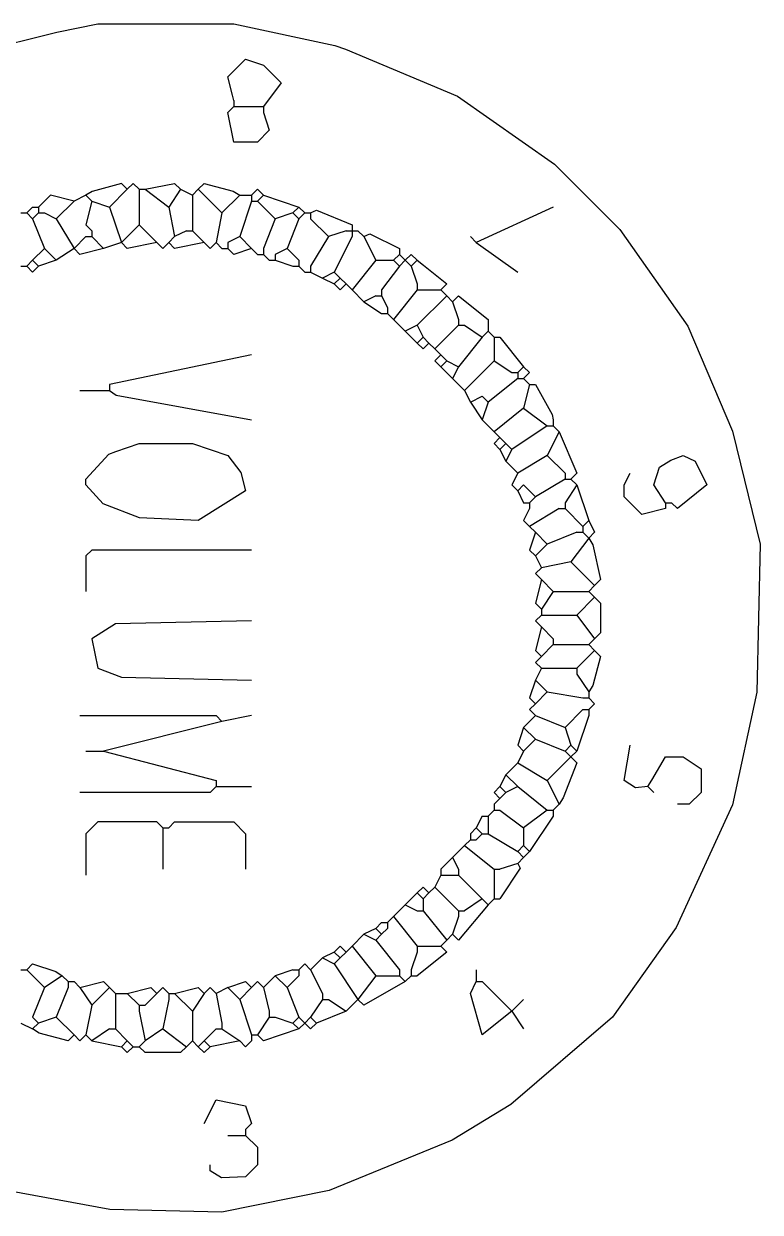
# Model space of a CAD drawing. Extents: x 49 to 882, y -9 to 1184.
# Drawn here: x 326.51 to 342.05, y 136.83 to 161.92 of the extents above; entities that cross this region are included whole.
import ezdxf

# ---------------------------------------------------------------- set-up
doc = ezdxf.new("R2010")
doc.units = 0
doc.layers.get('0').update_dxf_attribs({"linetype": 'CONTINUOUS'})
doc.layers.add('Hrdware', color=7, linetype='CONTINUOUS')

# ---------------------------------------------------------------- blocks, each defined once
blk = doc.blocks.new('*G22')
at = {"linetype": 'CONTINUOUS'}
for p, q in [((330.945819, 160.301105, -1), (330.945819, 160.176285, -1)), ((330.945819, 160.176285, -1), (331.070641, 160.176285, -1)), ((331.070641, 160.176285, -1), (331.445107, 160.176285, -1)), ((331.445107, 160.176285, -1), (331.569929, 160.176285, -1)), ((331.569929, 160.176285, -1), (331.569929, 160.051464, -1)), ((328.699023, 158.428801, -1), (328.324558, 158.05434, -1)), ((328.948667, 158.428801, -1), (329.073489, 158.428801, -1)), ((328.948667, 158.428801, -1), (328.948667, 158.303981, -1)), ((329.073489, 158.428801, -1), (329.572777, 158.05434, -1)), ((329.822421, 158.428801, -1), (329.572777, 158.05434, -1)), ((329.822421, 158.428801, -1), (330.072065, 158.303981, -1)), ((330.196887, 158.428801, -1), (330.072065, 158.303981, -1)), ((330.196887, 158.428801, -1), (330.696175, 157.92952, -1)), ((327.575626, 158.17916, -1), (327.20116, 157.8047, -1)), ((327.82527, 158.303981, -1), (327.575626, 158.17916, -1)), ((327.82527, 158.303981, -1), (327.950092, 158.17916, -1)), ((327.950092, 158.17916, -1), (328.324558, 158.05434, -1)), ((328.948667, 158.303981, -1), (328.948667, 157.679879, -1)), ((330.072065, 158.303981, -1), (330.072065, 157.679879, -1)), ((331.070641, 158.303981, -1), (330.696175, 157.92952, -1)), ((331.070641, 158.303981, -1), (331.195463, 158.303981, -1)), ((331.320285, 158.17916, -1), (331.070641, 157.430239, -1)), ((331.195463, 158.303981, -1), (331.320285, 158.303981, -1)), ((331.320285, 158.303981, -1), (331.320285, 158.17916, -1)), ((331.320285, 158.17916, -1), (331.445107, 158.17916, -1)), ((331.569929, 158.303981, -1), (331.445107, 158.17916, -1)), ((331.445107, 158.17916, -1), (331.819573, 157.8047, -1)), ((331.569929, 158.303981, -1), (332.31886, 158.05434, -1)), ((326.452228, 157.92952, -1), (326.57705, 157.92952, -1)), ((326.701872, 158.05434, -1), (326.57705, 157.92952, -1)), ((326.57705, 157.92952, -1), (326.701872, 157.8047, -1)), ((326.701872, 158.05434, -1), (326.826694, 158.05434, -1)), ((326.826694, 157.92952, -1), (326.701872, 157.8047, -1)), ((326.826694, 158.05434, -1), (326.826694, 157.92952, -1)), ((326.826694, 157.92952, -1), (326.951516, 157.92952, -1)), ((326.951516, 157.92952, -1), (327.20116, 157.8047, -1)), ((328.324558, 158.05434, -1), (328.574202, 157.305418, -1)), ((329.572777, 158.05434, -1), (329.697599, 157.430239, -1)), ((330.696175, 157.92952, -1), (330.571353, 157.305418, -1)), ((332.194038, 157.92952, -1), (331.819573, 157.8047, -1)), ((332.31886, 158.05434, -1), (332.194038, 157.92952, -1)), ((332.194038, 157.92952, -1), (332.31886, 157.8047, -1)), ((332.31886, 158.05434, -1), (332.443682, 157.92952, -1)), ((332.443682, 157.92952, -1), (332.31886, 157.8047, -1)), ((332.443682, 157.92952, -1), (332.568504, 157.92952, -1)), ((332.568504, 157.92952, -1), (332.568504, 157.8047, -1)), ((337.686205, 158.05434, -1), (336.063519, 157.305418, -1)), ((326.701872, 157.8047, -1), (326.951516, 157.180598, -1)), ((327.20116, 157.8047, -1), (327.575626, 157.180598, -1)), ((328.948667, 157.679879, -1), (328.574202, 157.305418, -1)), ((328.948667, 157.679879, -1), (329.323133, 157.305418, -1)), ((330.072065, 157.679879, -1), (330.072065, 157.555059, -1)), ((331.819573, 157.8047, -1), (331.569929, 157.180598, -1)), ((332.31886, 157.8047, -1), (332.069217, 157.180598, -1)), ((332.568504, 157.8047, -1), (332.94297, 157.430239, -1)), ((333.442258, 157.679879, -1), (333.442258, 157.555059, -1)), ((327.82527, 157.430239, -1), (327.575626, 157.180598, -1)), ((327.82527, 157.430239, -1), (327.950092, 157.430239, -1)), ((327.950092, 157.555059, -1), (327.950092, 157.430239, -1)), ((327.950092, 157.430239, -1), (328.199736, 157.180598, -1)), ((329.697599, 157.430239, -1), (329.572777, 157.305418, -1)), ((329.947243, 157.555059, -1), (329.697599, 157.430239, -1)), ((329.947243, 157.555059, -1), (330.072065, 157.555059, -1)), ((330.072065, 157.555059, -1), (330.321709, 157.305418, -1)), ((331.070641, 157.430239, -1), (330.820997, 157.305418, -1)), ((331.070641, 157.430239, -1), (331.320285, 157.180598, -1)), ((332.94297, 157.430239, -1), (332.568504, 156.806137, -1)), ((333.317436, 157.555059, -1), (332.94297, 157.430239, -1)), ((333.442258, 157.430239, -1), (333.067792, 156.681317, -1)), ((333.317436, 157.555059, -1), (333.442258, 157.555059, -1)), ((333.442258, 157.555059, -1), (333.56708, 157.555059, -1)), ((333.442258, 157.555059, -1), (333.442258, 157.430239, -1)), ((333.56708, 157.555059, -1), (333.691902, 157.430239, -1)), ((333.691902, 157.430239, -1), (333.941546, 156.930958, -1)), ((335.938697, 157.430239, -1), (336.063519, 157.305418, -1)), ((326.951516, 157.180598, -1), (326.701872, 156.930958, -1)), ((326.951516, 157.180598, -1), (327.20116, 156.930958, -1)), ((327.575626, 157.180598, -1), (327.20116, 156.930958, -1)), ((328.574202, 157.305418, -1), (328.199736, 157.180598, -1)), ((330.571353, 157.305418, -1), (330.696175, 157.180598, -1)), ((330.696175, 157.180598, -1), (330.820997, 157.180598, -1)), ((330.820997, 157.305418, -1), (330.820997, 157.180598, -1)), ((331.320285, 157.180598, -1), (331.445107, 157.055778, -1)), ((331.569929, 157.180598, -1), (331.569929, 157.055778, -1)), ((332.069217, 157.180598, -1), (331.819573, 157.055778, -1)), ((332.069217, 157.180598, -1), (332.31886, 156.930958, -1)), ((336.063519, 157.305418, -1), (336.937273, 156.681317, -1)), ((326.452228, 156.806137, -1), (326.57705, 156.806137, -1)), ((326.701872, 156.930958, -1), (326.57705, 156.806137, -1)), ((326.701872, 156.930958, -1), (326.826694, 156.806137, -1)), ((327.20116, 156.930958, -1), (326.826694, 156.806137, -1)), ((331.445107, 157.055778, -1), (331.569929, 157.055778, -1)), ((331.569929, 157.055778, -1), (331.694751, 156.930958, -1)), ((331.694751, 156.930958, -1), (331.819573, 156.930958, -1)), ((331.819573, 157.055778, -1), (331.819573, 156.930958, -1)), ((331.819573, 156.930958, -1), (332.194038, 156.806137, -1)), ((332.194038, 156.806137, -1), (332.31886, 156.806137, -1)), ((332.31886, 156.930958, -1), (332.31886, 156.806137, -1)), ((332.31886, 156.806137, -1), (332.443682, 156.681317, -1)), ((332.568504, 156.806137, -1), (332.568504, 156.681317, -1)), ((333.941546, 156.930958, -1), (333.442258, 156.306856, -1)), ((333.941546, 156.930958, -1), (334.316012, 156.930958, -1)), ((334.440834, 156.806137, -1), (334.066368, 156.306856, -1)), ((334.440834, 157.055778, -1), (334.316012, 156.930958, -1)), ((334.316012, 156.930958, -1), (334.440834, 156.806137, -1)), ((334.440834, 157.055778, -1), (334.565656, 156.930958, -1)), ((334.565656, 156.930958, -1), (334.440834, 156.806137, -1)), ((334.565656, 156.930958, -1), (334.690478, 156.806137, -1)), ((334.8153, 156.930958, -1), (334.690478, 156.806137, -1)), ((334.690478, 156.806137, -1), (334.8153, 156.431677, -1)), ((332.443682, 156.681317, -1), (332.568504, 156.681317, -1)), ((332.568504, 156.681317, -1), (332.818148, 156.556497, -1)), ((333.067792, 156.681317, -1), (332.818148, 156.556497, -1)), ((332.818148, 156.556497, -1), (333.067792, 156.431677, -1)), ((333.067792, 156.681317, -1), (333.192614, 156.556497, -1)), ((333.192614, 156.556497, -1), (333.067792, 156.431677, -1)), ((333.192614, 156.556497, -1), (333.317436, 156.431677, -1)), ((333.317436, 156.431677, -1), (333.442258, 156.306856, -1)), ((333.442258, 156.306856, -1), (333.691902, 156.057216, -1)), ((334.066368, 156.306856, -1), (334.066368, 156.182036, -1)), ((334.8153, 156.306856, -1), (334.316012, 155.682755, -1)), ((334.8153, 156.431677, -1), (334.8153, 156.306856, -1)), ((334.8153, 156.306856, -1), (334.940122, 156.306856, -1)), ((334.940122, 156.306856, -1), (335.314588, 156.306856, -1)), ((335.314588, 156.306856, -1), (335.43941, 156.182036, -1)), ((333.941546, 156.182036, -1), (333.691902, 156.057216, -1)), ((333.691902, 156.057216, -1), (334.066368, 155.807575, -1)), ((333.941546, 156.182036, -1), (334.066368, 156.182036, -1)), ((334.066368, 156.182036, -1), (334.19119, 155.932396, -1)), ((335.43941, 156.182036, -1), (334.8153, 155.557935, -1)), ((335.43941, 156.182036, -1), (335.564232, 156.057216, -1)), ((335.564232, 156.057216, -1), (335.689053, 155.682755, -1)), ((334.066368, 155.807575, -1), (334.19119, 155.807575, -1)), ((334.19119, 155.932396, -1), (334.19119, 155.807575, -1)), ((334.19119, 155.807575, -1), (334.316012, 155.682755, -1)), ((334.316012, 155.682755, -1), (334.565656, 155.433115, -1)), ((334.8153, 155.557935, -1), (334.565656, 155.433115, -1)), ((334.8153, 155.557935, -1), (334.940122, 155.308294, -1)), ((335.689053, 155.557935, -1), (335.189766, 155.058654, -1)), ((335.689053, 155.682755, -1), (335.689053, 155.557935, -1)), ((335.689053, 155.557935, -1), (335.813875, 155.557935, -1)), ((335.813875, 155.557935, -1), (336.188341, 155.308294, -1)), ((334.565656, 155.433115, -1), (334.8153, 155.183474, -1)), ((334.940122, 155.308294, -1), (334.8153, 155.183474, -1)), ((334.940122, 155.308294, -1), (335.064944, 155.183474, -1)), ((336.188341, 155.308294, -1), (335.689053, 154.684193, -1)), ((336.313163, 155.433115, -1), (336.188341, 155.308294, -1)), ((336.313163, 155.433115, -1), (336.437985, 155.308294, -1)), ((336.437985, 155.308294, -1), (336.562807, 155.308294, -1)), ((336.437985, 155.308294, -1), (336.437985, 155.183474, -1)), ((336.562807, 155.308294, -1), (337.062095, 154.684193, -1)), ((335.064944, 155.183474, -1), (335.189766, 155.058654, -1)), ((335.189766, 155.058654, -1), (335.314588, 154.933834, -1)), ((336.437985, 155.183474, -1), (336.437985, 154.809013, -1)), ((331.320285, 154.933834, -1), (328.324558, 154.309732, -1)), ((335.314588, 154.933834, -1), (335.43941, 154.809013, -1)), ((335.43941, 154.809013, -1), (335.314588, 154.684193, -1)), ((335.43941, 154.809013, -1), (335.689053, 154.684193, -1)), ((336.437985, 154.809013, -1), (335.813875, 154.184912, -1)), ((336.437985, 154.809013, -1), (336.812451, 154.559373, -1)), ((335.314588, 154.684193, -1), (335.564232, 154.434552, -1)), ((335.689053, 154.684193, -1), (335.564232, 154.434552, -1)), ((336.812451, 154.559373, -1), (336.937273, 154.559373, -1)), ((337.062095, 154.684193, -1), (336.937273, 154.559373, -1)), ((336.937273, 154.559373, -1), (336.937273, 154.434552, -1)), ((328.324558, 154.309732, -1), (328.324558, 154.184912, -1)), ((335.564232, 154.434552, -1), (335.813875, 154.184912, -1)), ((336.937273, 154.434552, -1), (336.313163, 153.935271, -1)), ((336.937273, 154.434552, -1), (337.062095, 154.434552, -1)), ((337.062095, 154.434552, -1), (337.186917, 154.309732, -1)), ((337.186917, 154.309732, -1), (337.062095, 153.810451, -1)), ((327.700448, 154.184912, -1), (328.199736, 154.184912, -1)), ((328.199736, 154.184912, -1), (328.324558, 154.184912, -1)), ((335.813875, 154.184912, -1), (335.938697, 153.935271, -1)), ((335.938697, 153.935271, -1), (336.188341, 153.560811, -1)), ((336.313163, 153.935271, -1), (336.188341, 153.560811, -1)), ((337.062095, 153.810451, -1), (336.437985, 153.31117, -1)), ((337.062095, 153.810451, -1), (337.561383, 153.43599, -1)), ((336.188341, 153.560811, -1), (336.437985, 153.31117, -1)), ((337.686205, 153.560811, -1), (337.686205, 153.43599, -1)), ((336.437985, 153.31117, -1), (336.562807, 153.18635, -1)), ((337.561383, 153.43599, -1), (336.812451, 152.936709, -1)), ((337.561383, 153.43599, -1), (337.686205, 153.43599, -1)), ((337.811027, 153.31117, -1), (337.561383, 152.811889, -1)), ((337.686205, 153.43599, -1), (337.811027, 153.31117, -1)), ((336.562807, 153.18635, -1), (336.687629, 153.06153, -1)), ((336.687629, 153.06153, -1), (336.562807, 152.936709, -1)), ((336.687629, 153.06153, -1), (336.812451, 152.936709, -1)), ((336.562807, 152.936709, -1), (336.687629, 152.687069, -1)), ((336.812451, 152.936709, -1), (336.687629, 152.687069, -1)), ((337.561383, 152.811889, -1), (336.937273, 152.437428, -1)), ((337.561383, 152.811889, -1), (337.935849, 152.437428, -1)), ((336.687629, 152.687069, -1), (336.937273, 152.437428, -1)), ((337.935849, 152.312608, -1), (337.311739, 151.938147, -1)), ((337.935849, 152.437428, -1), (337.935849, 152.312608, -1)), ((337.935849, 152.312608, -1), (338.060671, 152.312608, -1)), ((338.060671, 152.312608, -1), (338.185493, 152.187788, -1)), ((336.937273, 152.062968, -1), (337.062095, 151.813327, -1)), ((338.185493, 152.187788, -1), (337.935849, 151.813327, -1)), ((338.185493, 152.187788, -1), (338.435137, 151.438866, -1)), ((337.062095, 151.813327, -1), (337.186917, 151.813327, -1)), ((337.311739, 151.938147, -1), (337.186917, 151.813327, -1)), ((337.186917, 151.813327, -1), (337.186917, 151.688507, -1)), ((337.935849, 151.813327, -1), (337.935849, 151.688507, -1)), ((340.057822, 151.813327, -1), (340.182644, 151.813327, -1)), ((340.057822, 151.813327, -1), (340.057822, 151.688507, -1)), ((337.811027, 151.688507, -1), (337.186917, 151.314046, -1)), ((337.811027, 151.688507, -1), (337.935849, 151.688507, -1)), ((337.935849, 151.688507, -1), (338.310315, 151.314046, -1)), ((337.186917, 151.314046, -1), (337.311739, 151.189226, -1)), ((338.435137, 151.438866, -1), (338.310315, 151.314046, -1)), ((338.310315, 151.314046, -1), (338.310315, 151.189226, -1)), ((337.311739, 151.189226, -1), (337.561383, 150.939585, -1)), ((338.185493, 151.189226, -1), (337.561383, 150.939585, -1)), ((338.435137, 151.064405, -1), (338.060671, 150.565124, -1)), ((338.185493, 151.189226, -1), (338.310315, 151.189226, -1)), ((338.310315, 151.189226, -1), (338.435137, 151.064405, -1)), ((337.561383, 150.939585, -1), (337.311739, 150.689945, -1)), ((337.311739, 150.689945, -1), (337.436561, 150.440304, -1)), ((338.060671, 150.565124, -1), (337.436561, 150.440304, -1)), ((338.060671, 150.565124, -1), (338.559959, 150.065843, -1)), ((337.436561, 150.190664, -1), (337.686205, 149.941023, -1)), ((338.559959, 150.065843, -1), (338.435137, 149.941023, -1)), ((337.686205, 149.941023, -1), (337.436561, 149.566562, -1)), ((337.686205, 149.941023, -1), (338.435137, 149.941023, -1)), ((338.559959, 149.816203, -1), (338.185493, 149.441742, -1)), ((338.435137, 149.941023, -1), (338.559959, 149.816203, -1)), ((337.436561, 149.566562, -1), (337.436561, 149.441742, -1)), ((337.436561, 149.441742, -1), (337.561383, 149.441742, -1)), ((337.561383, 149.441742, -1), (338.185493, 149.441742, -1)), ((338.185493, 149.441742, -1), (338.559959, 148.942461, -1)), ((337.436561, 149.192102, -1), (337.686205, 148.942461, -1)), ((337.686205, 148.817641, -1), (337.436561, 148.568, -1)), ((337.686205, 148.942461, -1), (337.686205, 148.817641, -1)), ((337.686205, 148.817641, -1), (337.811027, 148.817641, -1)), ((337.811027, 148.817641, -1), (338.435137, 148.817641, -1)), ((338.559959, 148.942461, -1), (338.435137, 148.817641, -1)), ((338.435137, 148.817641, -1), (338.559959, 148.69282, -1)), ((338.559959, 148.69282, -1), (338.185493, 148.31836, -1)), ((337.436561, 148.31836, -1), (337.311739, 148.068719, -1)), ((337.436561, 148.31836, -1), (338.060671, 148.31836, -1)), ((338.060671, 148.31836, -1), (338.185493, 148.31836, -1)), ((338.185493, 148.31836, -1), (338.185493, 148.193539, -1)), ((337.311739, 148.068719, -1), (337.561383, 147.819079, -1)), ((338.185493, 148.193539, -1), (338.435137, 147.819079, -1)), ((337.561383, 147.819079, -1), (337.311739, 147.569438, -1)), ((337.561383, 147.819079, -1), (338.310315, 147.694258, -1)), ((338.435137, 147.819079, -1), (338.435137, 147.694258, -1)), ((338.310315, 147.694258, -1), (338.435137, 147.694258, -1)), ((331.320285, 147.319798, -1), (330.696175, 147.194977, -1)), ((337.311739, 147.319798, -1), (337.062095, 147.070157, -1)), ((337.311739, 147.319798, -1), (337.935849, 147.070157, -1)), ((338.310315, 147.444618, -1), (337.935849, 147.070157, -1)), ((338.435137, 147.319798, -1), (338.185493, 146.570876, -1)), ((338.310315, 147.444618, -1), (338.435137, 147.444618, -1)), ((338.435137, 147.444618, -1), (338.435137, 147.319798, -1)), ((330.696175, 147.194977, -1), (328.199736, 146.570876, -1)), ((337.062095, 147.070157, -1), (337.311739, 146.820517, -1)), ((337.935849, 147.070157, -1), (338.060671, 146.695696, -1)), ((337.311739, 146.820517, -1), (337.062095, 146.570876, -1)), ((337.311739, 146.820517, -1), (337.935849, 146.570876, -1)), ((327.82527, 146.570876, -1), (328.199736, 146.570876, -1)), ((328.199736, 146.570876, -1), (330.571353, 145.946775, -1)), ((337.062095, 146.570876, -1), (336.937273, 146.321235, -1)), ((338.060671, 146.695696, -1), (337.935849, 146.570876, -1)), ((337.935849, 146.570876, -1), (338.060671, 146.446056, -1)), ((338.060671, 146.695696, -1), (338.185493, 146.570876, -1)), ((338.185493, 146.570876, -1), (338.060671, 146.446056, -1)), ((336.937273, 146.321235, -1), (336.687629, 146.071595, -1)), ((336.937273, 146.321235, -1), (337.561383, 145.946775, -1)), ((338.060671, 146.446056, -1), (337.561383, 145.946775, -1)), ((336.687629, 146.071595, -1), (336.562807, 145.821954, -1)), ((336.687629, 146.071595, -1), (336.937273, 145.821954, -1)), ((330.571353, 145.946775, -1), (330.571353, 145.821954, -1)), ((330.571353, 145.821954, -1), (330.696175, 145.821954, -1)), ((330.696175, 145.821954, -1), (331.320285, 145.821954, -1)), ((336.562807, 145.821954, -1), (336.687629, 145.697134, -1)), ((336.937273, 145.821954, -1), (336.687629, 145.697134, -1)), ((336.937273, 145.821954, -1), (337.561383, 145.322673, -1)), ((337.561383, 145.946775, -1), (337.811027, 145.447494, -1)), ((339.683356, 145.821954, -1), (339.808178, 145.697134, -1)), ((336.562807, 145.572314, -1), (336.437985, 145.447494, -1)), ((336.687629, 145.697134, -1), (336.562807, 145.572314, -1)), ((336.437985, 145.322673, -1), (336.313163, 145.197853, -1)), ((336.437985, 145.447494, -1), (336.437985, 145.322673, -1)), ((336.437985, 145.322673, -1), (336.562807, 145.322673, -1)), ((336.562807, 145.322673, -1), (337.062095, 144.948213, -1)), ((337.561383, 145.322673, -1), (337.062095, 144.948213, -1)), ((337.561383, 145.322673, -1), (337.686205, 145.322673, -1)), ((337.811027, 145.447494, -1), (337.686205, 145.322673, -1)), ((337.686205, 145.322673, -1), (337.686205, 145.197853, -1)), ((336.188341, 145.197853, -1), (336.063519, 144.948213, -1)), ((336.188341, 145.197853, -1), (336.313163, 145.197853, -1)), ((336.313163, 145.197853, -1), (336.313163, 145.073033, -1)), ((336.313163, 145.073033, -1), (336.313163, 144.948213, -1)), ((337.686205, 145.197853, -1), (337.186917, 144.448932, -1)), ((329.447955, 144.948213, -1), (329.572777, 144.948213, -1)), ((329.447955, 144.948213, -1), (329.447955, 144.823392, -1)), ((329.447955, 144.823392, -1), (329.447955, 144.074471, -1)), ((336.063519, 144.948213, -1), (335.938697, 144.823392, -1)), ((335.938697, 144.823392, -1), (335.938697, 144.698572, -1)), ((336.063519, 144.948213, -1), (336.188341, 144.823392, -1)), ((336.188341, 144.823392, -1), (336.063519, 144.698572, -1)), ((336.188341, 144.823392, -1), (336.313163, 144.823392, -1)), ((336.313163, 144.948213, -1), (336.313163, 144.823392, -1)), ((336.313163, 144.823392, -1), (336.937273, 144.448932, -1)), ((337.062095, 144.948213, -1), (337.062095, 144.573752, -1)), ((335.813875, 144.573752, -1), (335.564232, 144.324111, -1)), ((335.938697, 144.698572, -1), (335.813875, 144.573752, -1)), ((335.813875, 144.573752, -1), (336.437985, 144.074471, -1)), ((335.938697, 144.698572, -1), (336.063519, 144.698572, -1)), ((337.062095, 144.573752, -1), (336.937273, 144.448932, -1)), ((337.062095, 144.573752, -1), (337.186917, 144.448932, -1)), ((335.564232, 144.324111, -1), (335.314588, 144.074471, -1)), ((335.564232, 144.324111, -1), (335.689053, 144.074471, -1)), ((336.937273, 144.448932, -1), (337.062095, 144.324111, -1)), ((337.062095, 144.324111, -1), (336.937273, 144.199291, -1)), ((337.186917, 144.448932, -1), (337.062095, 144.324111, -1)), ((335.314588, 144.074471, -1), (335.314588, 143.949651, -1)), ((335.689053, 144.074471, -1), (335.689053, 143.949651, -1)), ((336.437985, 144.074471, -1), (336.562807, 144.074471, -1)), ((336.437985, 144.074471, -1), (336.437985, 143.949651, -1)), ((336.937273, 144.199291, -1), (336.562807, 144.074471, -1)), ((335.314588, 143.949651, -1), (335.189766, 143.70001, -1)), ((335.314588, 143.949651, -1), (335.43941, 143.949651, -1)), ((335.43941, 143.949651, -1), (335.564232, 143.949651, -1)), ((335.564232, 143.949651, -1), (335.689053, 143.949651, -1)), ((335.689053, 143.949651, -1), (336.188341, 143.450369, -1)), ((336.437985, 143.949651, -1), (336.437985, 143.57519, -1)), ((334.8153, 143.57519, -1), (334.565656, 143.325549, -1)), ((334.8153, 143.57519, -1), (334.940122, 143.450369, -1)), ((335.064944, 143.57519, -1), (334.940122, 143.450369, -1)), ((335.189766, 143.70001, -1), (335.064944, 143.57519, -1)), ((335.189766, 143.70001, -1), (335.689053, 143.200729, -1)), ((336.437985, 143.57519, -1), (336.437985, 143.450369, -1)), ((334.565656, 143.325549, -1), (334.316012, 143.075909, -1)), ((334.565656, 143.325549, -1), (334.8153, 143.200729, -1)), ((334.940122, 143.450369, -1), (334.940122, 143.325549, -1)), ((334.940122, 143.325549, -1), (334.940122, 143.200729, -1)), ((336.188341, 143.450369, -1), (335.813875, 143.200729, -1)), ((336.188341, 143.450369, -1), (336.313163, 143.325549, -1)), ((336.437985, 143.450369, -1), (336.313163, 143.325549, -1)), ((336.437985, 143.450369, -1), (336.562807, 143.450369, -1)), ((334.316012, 143.075909, -1), (334.19119, 142.951088, -1)), ((334.316012, 143.075909, -1), (334.8153, 142.451807, -1)), ((334.8153, 143.200729, -1), (334.940122, 143.200729, -1)), ((334.940122, 143.200729, -1), (335.43941, 142.576628, -1)), ((335.689053, 143.075909, -1), (335.564232, 142.701448, -1)), ((335.689053, 143.200729, -1), (335.813875, 143.200729, -1)), ((335.689053, 143.200729, -1), (335.689053, 143.075909, -1)), ((333.941546, 142.826268, -1), (333.691902, 142.701448, -1)), ((334.066368, 142.951088, -1), (333.941546, 142.826268, -1)), ((333.941546, 142.826268, -1), (334.066368, 142.701448, -1)), ((334.066368, 142.951088, -1), (334.19119, 142.951088, -1)), ((334.19119, 142.826268, -1), (334.066368, 142.701448, -1)), ((334.19119, 142.951088, -1), (334.19119, 142.826268, -1)), ((333.691902, 142.701448, -1), (333.442258, 142.451807, -1)), ((333.691902, 142.701448, -1), (333.941546, 142.576628, -1)), ((334.066368, 142.701448, -1), (333.941546, 142.576628, -1)), ((333.941546, 142.576628, -1), (334.440834, 141.952526, -1)), ((335.43941, 142.576628, -1), (335.314588, 142.451807, -1)), ((335.564232, 142.701448, -1), (335.43941, 142.576628, -1)), ((333.067792, 142.326987, -1), (332.818148, 142.202167, -1)), ((333.067792, 142.326987, -1), (333.192614, 142.202167, -1)), ((333.317436, 142.326987, -1), (333.192614, 142.202167, -1)), ((333.442258, 142.451807, -1), (333.317436, 142.326987, -1)), ((333.442258, 142.451807, -1), (333.941546, 141.827706, -1)), ((334.8153, 142.326987, -1), (334.690478, 141.952526, -1)), ((334.8153, 142.451807, -1), (334.940122, 142.451807, -1)), ((334.8153, 142.451807, -1), (334.8153, 142.326987, -1)), ((334.940122, 142.451807, -1), (335.314588, 142.451807, -1)), ((332.818148, 142.202167, -1), (332.568504, 141.952526, -1)), ((332.818148, 142.202167, -1), (333.067792, 142.077347, -1)), ((333.192614, 142.202167, -1), (333.067792, 142.077347, -1)), ((333.067792, 142.077347, -1), (333.56708, 141.328425, -1)), ((326.452228, 141.952526, -1), (326.57705, 141.952526, -1)), ((326.57705, 141.952526, -1), (326.951516, 141.578066, -1)), ((327.325982, 141.827706, -1), (326.951516, 141.578066, -1)), ((327.325982, 141.827706, -1), (327.450804, 141.702886, -1)), ((331.819573, 141.827706, -1), (331.569929, 141.578066, -1)), ((332.194038, 141.952526, -1), (331.819573, 141.827706, -1)), ((331.819573, 141.827706, -1), (332.069217, 141.578066, -1)), ((332.31886, 141.827706, -1), (332.069217, 141.578066, -1)), ((332.194038, 141.952526, -1), (332.31886, 141.952526, -1)), ((332.31886, 141.952526, -1), (332.31886, 141.827706, -1)), ((332.568504, 141.952526, -1), (332.818148, 141.453245, -1)), ((333.941546, 141.827706, -1), (333.56708, 141.328425, -1)), ((333.941546, 141.827706, -1), (334.316012, 141.827706, -1)), ((334.316012, 141.827706, -1), (334.440834, 141.827706, -1)), ((334.440834, 141.952526, -1), (334.440834, 141.827706, -1)), ((334.440834, 141.827706, -1), (334.565656, 141.702886, -1)), ((334.690478, 141.827706, -1), (334.565656, 141.702886, -1)), ((334.690478, 141.952526, -1), (334.690478, 141.827706, -1)), ((334.690478, 141.827706, -1), (334.8153, 141.827706, -1)), ((336.063519, 141.952526, -1), (336.063519, 141.827706, -1)), ((336.063519, 141.827706, -1), (336.063519, 141.702886, -1)), ((327.450804, 141.578066, -1), (327.20116, 140.953964, -1)), ((327.450804, 141.702886, -1), (327.575626, 141.702886, -1)), ((327.450804, 141.702886, -1), (327.450804, 141.578066, -1)), ((327.575626, 141.702886, -1), (327.700448, 141.578066, -1)), ((327.700448, 141.578066, -1), (327.950092, 141.203605, -1)), ((328.324558, 141.578066, -1), (327.950092, 141.203605, -1)), ((328.324558, 141.578066, -1), (328.44938, 141.453245, -1)), ((330.820997, 141.578066, -1), (330.571353, 141.453245, -1)), ((330.820997, 141.578066, -1), (331.070641, 141.328425, -1)), ((331.320285, 141.578066, -1), (331.070641, 141.328425, -1)), ((331.569929, 141.578066, -1), (331.694751, 141.078785, -1)), ((332.069217, 141.578066, -1), (332.31886, 140.953964, -1)), ((336.063519, 141.702886, -1), (336.188341, 141.702886, -1)), ((336.188341, 141.702886, -1), (336.812451, 141.078785, -1)), ((328.44938, 141.453245, -1), (328.574202, 141.453245, -1)), ((328.44938, 141.453245, -1), (328.44938, 141.328425, -1)), ((328.44938, 141.328425, -1), (328.44938, 140.829144, -1)), ((328.574202, 141.453245, -1), (328.699023, 141.453245, -1)), ((328.699023, 141.453245, -1), (328.948667, 141.203605, -1)), ((329.323133, 141.453245, -1), (329.073489, 141.203605, -1)), ((329.572777, 141.328425, -1), (329.447955, 140.704324, -1)), ((329.572777, 141.453245, -1), (329.697599, 141.453245, -1)), ((329.572777, 141.453245, -1), (329.572777, 141.328425, -1)), ((329.697599, 141.453245, -1), (330.072065, 141.078785, -1)), ((330.321709, 141.453245, -1), (330.072065, 141.078785, -1)), ((330.571353, 141.453245, -1), (330.696175, 140.829144, -1)), ((331.070641, 141.328425, -1), (331.320285, 140.579503, -1)), ((332.818148, 141.328425, -1), (332.568504, 140.953964, -1)), ((332.818148, 141.453245, -1), (332.818148, 141.328425, -1)), ((332.818148, 141.328425, -1), (332.94297, 141.328425, -1)), ((332.94297, 141.328425, -1), (333.317436, 141.078785, -1)), ((333.56708, 141.328425, -1), (333.317436, 141.078785, -1)), ((337.062095, 141.328425, -1), (336.812451, 141.078785, -1)), ((327.950092, 141.203605, -1), (327.82527, 140.579503, -1)), ((328.948667, 141.203605, -1), (329.073489, 141.203605, -1)), ((328.948667, 141.203605, -1), (328.948667, 141.078785, -1)), ((328.948667, 141.078785, -1), (329.073489, 140.454683, -1)), ((330.072065, 141.078785, -1), (330.072065, 140.454683, -1)), ((331.694751, 141.078785, -1), (331.694751, 140.953964, -1)), ((333.317436, 141.078785, -1), (332.693326, 140.829144, -1)), ((336.812451, 141.078785, -1), (337.062095, 140.704324, -1)), ((326.452228, 140.829144, -1), (326.701872, 140.704324, -1)), ((326.826694, 140.829144, -1), (326.701872, 140.704324, -1)), ((327.20116, 140.953964, -1), (326.826694, 140.829144, -1)), ((327.20116, 140.953964, -1), (327.575626, 140.579503, -1)), ((328.44938, 140.829144, -1), (328.44938, 140.704324, -1)), ((330.696175, 140.829144, -1), (330.696175, 140.704324, -1)), ((331.694751, 140.953964, -1), (331.445107, 140.579503, -1)), ((331.694751, 140.953964, -1), (331.819573, 140.953964, -1)), ((331.819573, 140.953964, -1), (332.194038, 140.829144, -1)), ((332.31886, 140.953964, -1), (332.194038, 140.829144, -1)), ((332.194038, 140.829144, -1), (332.31886, 140.704324, -1)), ((332.31886, 140.953964, -1), (332.443682, 140.829144, -1)), ((332.443682, 140.829144, -1), (332.31886, 140.704324, -1)), ((332.568504, 140.953964, -1), (332.443682, 140.829144, -1)), ((332.568504, 140.953964, -1), (332.693326, 140.829144, -1)), ((327.82527, 140.579503, -1), (327.950092, 140.454683, -1)), ((328.324558, 140.704324, -1), (327.950092, 140.454683, -1)), ((328.324558, 140.704324, -1), (328.44938, 140.704324, -1)), ((328.44938, 140.704324, -1), (328.699023, 140.454683, -1)), ((329.447955, 140.704324, -1), (329.073489, 140.454683, -1)), ((329.447955, 140.704324, -1), (329.947243, 140.329863, -1)), ((330.571353, 140.704324, -1), (330.321709, 140.454683, -1)), ((330.571353, 140.704324, -1), (330.696175, 140.704324, -1)), ((330.696175, 140.704324, -1), (331.070641, 140.454683, -1)), ((331.320285, 140.579503, -1), (331.445107, 140.579503, -1)), ((331.320285, 140.579503, -1), (331.320285, 140.454683, -1)), ((327.950092, 140.454683, -1), (328.574202, 140.329863, -1)), ((328.699023, 140.454683, -1), (328.574202, 140.329863, -1)), ((328.699023, 140.454683, -1), (328.823845, 140.329863, -1)), ((328.823845, 140.329863, -1), (328.948667, 140.329863, -1)), ((329.073489, 140.454683, -1), (328.948667, 140.329863, -1)), ((330.072065, 140.454683, -1), (329.947243, 140.329863, -1)), ((330.072065, 140.454683, -1), (330.196887, 140.329863, -1)), ((330.321709, 140.454683, -1), (330.196887, 140.329863, -1)), ((330.321709, 140.454683, -1), (330.446531, 140.329863, -1)), ((331.070641, 140.454683, -1), (330.446531, 140.329863, -1)), ((331.195463, 138.582379, -1), (331.195463, 138.457559, -1)), ((330.820997, 138.457559, -1), (331.070641, 138.457559, -1)), ((331.070641, 138.457559, -1), (331.195463, 138.457559, -1))]:
    blk.add_line(p, q, dxfattribs=at)
for points in [[(330.696175, 136.834896, -1), (328.327553, 136.89406, -1), (326.1916, 137.290115, -1)], [(325.565992, 161.337113, -1), (327.208649, 161.746523, -1), (328.074914, 161.923768, -1), (330.945819, 161.923768, -1), (333.080274, 161.461933, -1), (333.304954, 161.387041, -1), (335.669831, 160.397092, -1), (337.710545, 158.958538, -1), (339.089703, 157.579399, -1), (340.528276, 155.538713, -1), (341.46831, 153.323652, -1), (342.054974, 150.939585, -1), (341.982577, 147.811589, -1), (341.46831, 145.435012, -1), (340.278632, 142.84549, -1), (338.934425, 140.953964, -1), (336.789983, 139.111617, -1), (335.551749, 138.357703, -1), (332.955452, 137.296731, -1), (330.696175, 136.834896, -1)], [(330.945819, 160.301105, -1), (330.920854, 160.413443, -1), (330.820997, 160.800386, -1), (331.195463, 161.174847, -1), (331.569929, 161.050026, -1), (331.944395, 160.675566, -1), (331.569929, 160.176285, -1)], [(331.569929, 160.051464, -1), (331.694751, 159.677003, -1), (331.445107, 159.427363, -1), (330.945819, 159.427363, -1), (330.820997, 160.051464, -1), (330.945819, 160.176285, -1)], [(328.699023, 158.428801, -1), (328.574202, 158.553621, -1), (327.961076, 158.384739, -1), (327.82527, 158.303981, -1)], [(328.699023, 158.428801, -1), (328.823845, 158.553621, -1), (328.948667, 158.428801, -1)], [(329.073489, 158.428801, -1), (329.697599, 158.553621, -1), (329.822421, 158.428801, -1)], [(330.196887, 158.428801, -1), (330.321709, 158.553621, -1), (330.933337, 158.391355, -1), (331.070641, 158.303981, -1)], [(331.320285, 158.303981, -1), (331.445107, 158.428801, -1), (331.569929, 158.303981, -1)], [(327.575626, 158.17916, -1), (327.076338, 158.303981, -1), (326.826694, 158.05434, -1)], [(327.950092, 158.17916, -1), (327.82527, 157.679879, -1), (327.950092, 157.555059, -1)], [(332.568504, 157.92952, -1), (332.693326, 157.99193, -1), (333.442258, 157.679879, -1)], [(333.691902, 157.430239, -1), (333.816724, 157.492649, -1), (334.440834, 157.180598, -1), (334.440834, 157.055778, -1)], [(328.199736, 157.180598, -1), (327.700448, 157.055778, -1), (327.575626, 157.180598, -1)], [(329.323133, 157.305418, -1), (328.699023, 157.180598, -1), (328.574202, 157.305418, -1)], [(329.572777, 157.305418, -1), (329.447955, 157.180598, -1), (329.323133, 157.305418, -1)], [(330.321709, 157.305418, -1), (329.697599, 157.180598, -1), (329.572777, 157.305418, -1)], [(330.571353, 157.305418, -1), (330.446531, 157.180598, -1), (330.321709, 157.305418, -1)], [(331.320285, 157.180598, -1), (330.945819, 157.055778, -1), (330.820997, 157.180598, -1)], [(326.826694, 156.806137, -1), (326.701872, 156.681317, -1), (326.57705, 156.806137, -1)], [(334.565656, 156.930958, -1), (334.690478, 157.055778, -1), (334.8153, 156.930958, -1)], [(334.8153, 156.930958, -1), (334.952604, 156.831102, -1), (335.43941, 156.431677, -1), (335.314588, 156.306856, -1)], [(333.317436, 156.431677, -1), (333.192614, 156.306856, -1), (333.067792, 156.431677, -1)], [(335.564232, 156.057216, -1), (335.689053, 156.182036, -1), (336.313163, 155.682755, -1), (336.313163, 155.433115, -1)], [(335.064944, 155.183474, -1), (334.940122, 155.058654, -1), (334.8153, 155.183474, -1)], [(335.314588, 154.933834, -1), (335.189766, 154.809013, -1), (335.314588, 154.684193, -1)], [(337.062095, 154.684193, -1), (337.186917, 154.559373, -1), (337.062095, 154.434552, -1)], [(337.186917, 154.309732, -1), (337.311739, 154.309732, -1), (337.661241, 153.673149, -1), (337.686205, 153.560811, -1)], [(328.324558, 154.184912, -1), (328.461862, 154.085056, -1), (331.320285, 153.560811, -1)], [(335.938697, 153.935271, -1), (336.188341, 154.060092, -1), (336.313163, 153.935271, -1)], [(337.811027, 153.31117, -1), (338.185493, 152.437428, -1), (338.060671, 152.312608, -1)], [(330.196887, 151.438866, -1), (328.953785, 151.49516, -1), (328.187253, 151.788363, -1), (327.82527, 152.187788, -1), (327.82527, 152.312608, -1), (328.312075, 152.836853, -1), (328.460364, 152.892648, -1), (328.948667, 153.06153, -1), (330.072065, 153.06153, -1), (330.820997, 152.811889, -1), (331.095605, 152.44991, -1), (331.195463, 152.062968, -1), (330.196887, 151.438866, -1)], [(336.562807, 153.18635, -1), (336.437985, 153.06153, -1), (336.562807, 152.936709, -1)], [(340.057822, 151.813327, -1), (339.808178, 152.187788, -1), (339.933, 152.562249, -1), (340.170162, 152.712033, -1), (340.432288, 152.811889, -1), (340.681932, 152.687069, -1), (340.931576, 152.187788, -1), (340.307466, 151.688507, -1), (340.182644, 151.813327, -1)], [(336.937273, 152.437428, -1), (336.812451, 152.187788, -1), (336.937273, 152.062968, -1)], [(340.057822, 151.688507, -1), (339.558534, 151.563686, -1), (339.184068, 151.938147, -1), (339.184068, 152.187788, -1), (339.30889, 152.437428, -1)], [(336.937273, 152.062968, -1), (337.062095, 152.187788, -1), (337.311739, 151.938147, -1)], [(337.186917, 151.688507, -1), (337.062095, 151.438866, -1), (337.186917, 151.314046, -1)], [(338.435137, 151.438866, -1), (338.559959, 151.189226, -1), (338.435137, 151.064405, -1)], [(337.311739, 151.189226, -1), (337.186917, 150.814765, -1), (337.311739, 150.689945, -1)], [(338.435137, 151.064405, -1), (338.522512, 150.927103, -1), (338.684781, 150.190664, -1), (338.559959, 150.065843, -1)], [(331.320285, 150.814765, -1), (327.950092, 150.814765, -1), (327.82527, 150.689945, -1), (327.82527, 149.941023, -1)], [(337.436561, 150.440304, -1), (337.311739, 150.315484, -1), (337.436561, 150.190664, -1)], [(337.436561, 150.190664, -1), (337.311739, 149.691383, -1), (337.436561, 149.566562, -1)], [(338.559959, 149.816203, -1), (338.684781, 149.691383, -1), (338.684781, 149.067281, -1), (338.559959, 148.942461, -1)], [(331.320285, 149.316922, -1), (328.451876, 149.257258, -1), (327.950092, 148.942461, -1), (328.074914, 148.31836, -1), (328.576823, 148.128258, -1), (331.320285, 148.068719, -1)], [(337.436561, 149.441742, -1), (337.311739, 149.316922, -1), (337.436561, 149.192102, -1)], [(337.436561, 149.192102, -1), (337.311739, 148.69282, -1), (337.436561, 148.568, -1)], [(337.436561, 148.568, -1), (337.311739, 148.44318, -1), (337.436561, 148.31836, -1)], [(338.559959, 148.69282, -1), (338.684781, 148.568, -1), (338.522512, 147.956381, -1), (338.435137, 147.819079, -1)], [(337.311739, 148.068719, -1), (337.186917, 147.694258, -1), (337.311739, 147.569438, -1)], [(337.311739, 147.569438, -1), (337.186917, 147.444618, -1), (337.311739, 147.319798, -1)], [(338.435137, 147.694258, -1), (338.559959, 147.569438, -1), (338.435137, 147.444618, -1)], [(327.700448, 147.319798, -1), (330.571353, 147.319798, -1), (330.696175, 147.194977, -1)], [(337.062095, 147.070157, -1), (336.937273, 146.695696, -1), (337.062095, 146.570876, -1)], [(339.683356, 145.821954, -1), (339.42123, 145.79699, -1), (339.184068, 145.946775, -1), (339.30889, 146.695696, -1)], [(338.060671, 146.446056, -1), (338.185493, 146.321235, -1), (337.898402, 145.584796, -1), (337.811027, 145.447494, -1)], [(339.683356, 145.821954, -1), (339.770732, 145.959257, -1), (340.057822, 146.446056, -1), (340.432288, 146.446056, -1), (340.806754, 146.196415, -1), (340.806754, 145.697134, -1), (340.55711, 145.447494, -1), (340.307466, 145.447494, -1)], [(330.571353, 145.821954, -1), (330.446531, 145.697134, -1), (327.700448, 145.697134, -1)], [(336.562807, 145.821954, -1), (336.437985, 145.697134, -1), (336.562807, 145.572314, -1)], [(329.447955, 144.948213, -1), (329.323133, 145.073033, -1), (328.074914, 145.073033, -1), (327.82527, 144.823392, -1), (327.82527, 143.949651, -1)], [(329.572777, 144.948213, -1), (329.697599, 145.073033, -1), (330.945819, 145.073033, -1), (331.195463, 144.823392, -1), (331.195463, 144.074471, -1)], [(336.937273, 144.199291, -1), (336.987202, 144.099435, -1), (336.562807, 143.450369, -1)], [(334.8153, 143.57519, -1), (334.940122, 143.70001, -1), (335.064944, 143.57519, -1)], [(336.313163, 143.325549, -1), (335.689053, 142.576628, -1), (335.564232, 142.701448, -1)], [(333.067792, 142.326987, -1), (333.192614, 142.451807, -1), (333.317436, 142.326987, -1)], [(335.314588, 142.451807, -1), (335.43941, 142.326987, -1), (334.8153, 141.827706, -1)], [(326.57705, 141.952526, -1), (326.701872, 142.077347, -1), (327.188678, 141.91508, -1), (327.325982, 141.827706, -1)], [(332.31886, 141.952526, -1), (332.443682, 142.077347, -1), (332.568504, 141.952526, -1)], [(326.951516, 141.578066, -1), (326.701872, 140.953964, -1), (326.826694, 140.829144, -1)], [(327.700448, 141.578066, -1), (328.199736, 141.702886, -1), (328.324558, 141.578066, -1)], [(328.699023, 141.453245, -1), (329.198311, 141.578066, -1), (329.323133, 141.453245, -1)], [(329.323133, 141.453245, -1), (329.447955, 141.578066, -1), (329.572777, 141.453245, -1)], [(329.697599, 141.453245, -1), (330.196887, 141.578066, -1), (330.321709, 141.453245, -1)], [(330.321709, 141.453245, -1), (330.446531, 141.578066, -1), (330.571353, 141.453245, -1)], [(330.820997, 141.578066, -1), (331.195463, 141.702886, -1), (331.320285, 141.578066, -1)], [(331.320285, 141.578066, -1), (331.445107, 141.702886, -1), (331.569929, 141.578066, -1)], [(334.565656, 141.702886, -1), (333.691902, 141.203605, -1), (333.56708, 141.328425, -1)], [(336.812451, 141.078785, -1), (336.188341, 140.579503, -1), (335.938697, 141.453245, -1), (336.063519, 141.702886, -1)], [(332.693326, 140.829144, -1), (332.568504, 140.704324, -1), (332.443682, 140.829144, -1)], [(327.575626, 140.579503, -1), (327.450804, 140.454683, -1), (326.839176, 140.61695, -1), (326.701872, 140.704324, -1)], [(327.82527, 140.579503, -1), (327.700448, 140.454683, -1), (327.575626, 140.579503, -1)], [(332.31886, 140.704324, -1), (331.569929, 140.454683, -1), (331.445107, 140.579503, -1)], [(328.823845, 140.329863, -1), (328.699023, 140.205043, -1), (328.574202, 140.329863, -1)], [(329.947243, 140.329863, -1), (329.822421, 140.205043, -1), (329.073489, 140.205043, -1), (328.948667, 140.329863, -1)], [(330.446531, 140.329863, -1), (330.321709, 140.205043, -1), (330.196887, 140.329863, -1)], [(331.320285, 140.454683, -1), (331.195463, 140.329863, -1), (331.070641, 140.454683, -1)], [(330.321709, 138.7072, -1), (330.571353, 139.206481, -1), (331.195463, 139.08166, -1), (331.320285, 138.7072, -1), (331.195463, 138.582379, -1)], [(331.195463, 138.457559, -1), (331.445107, 138.207918, -1), (331.445107, 137.833458, -1), (331.195463, 137.583817, -1), (330.683693, 137.558853, -1), (330.446531, 137.708637, -1), (330.446531, 137.833458, -1)]]:
    blk.add_polyline3d(points, dxfattribs=at)

msp = doc.modelspace()

# ---------------------------------------------------------------- block references
at = {"layer": 'Hrdware', "color": 7, "linetype": 'CONTINUOUS'}
msp.add_blockref('*G22', (0, 0), dxfattribs=at)

doc.saveas('drawing.dxf')
